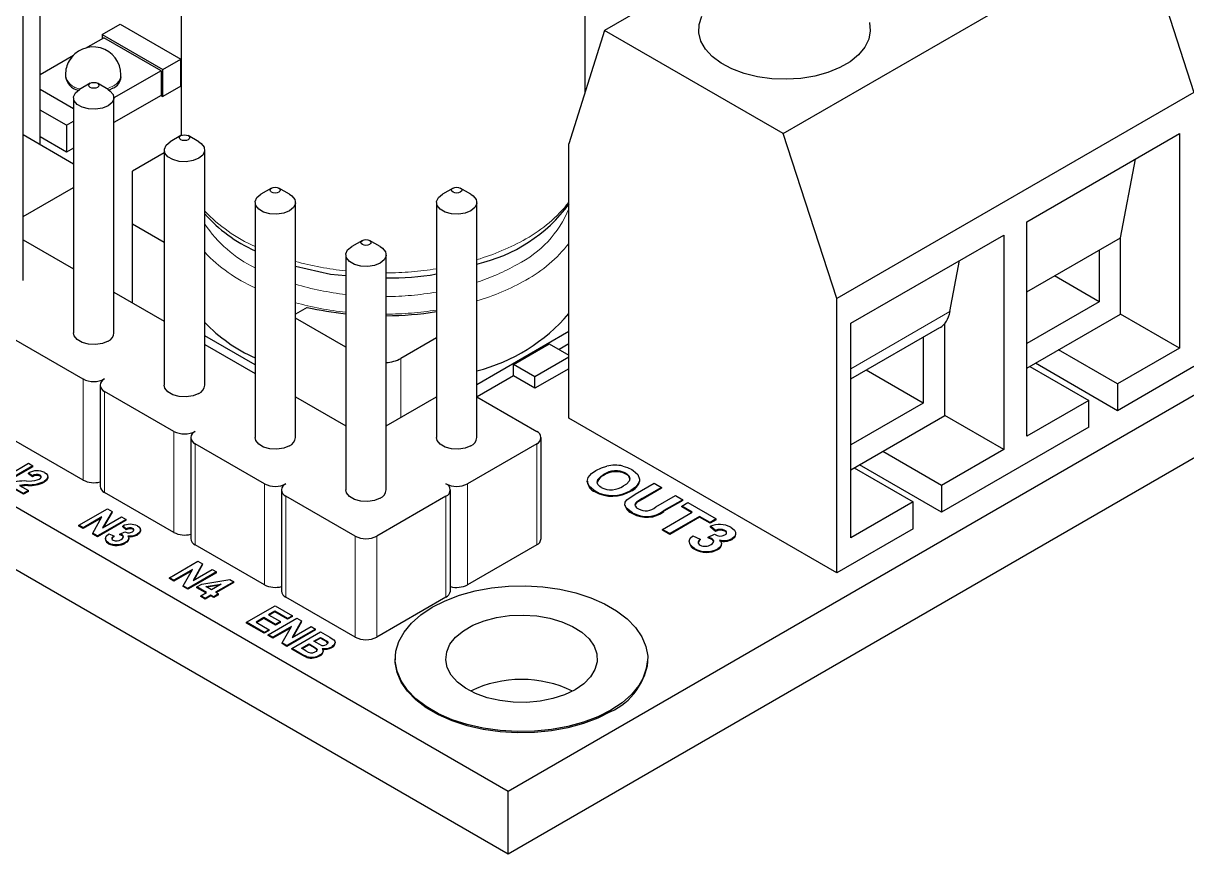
# Model space of a CAD drawing. Header units: millimetres. Extents: x 8.5 to 21.2, y 4.9 to 15.7.
# Drawn here: x 17.184 to 19.487, y 10.415 to 12.059 of the extents above; entities that cross this region are included whole.
import ezdxf

# ---------------------------------------------------------------- set-up
doc = ezdxf.new("R2010")
doc.units = ezdxf.units.MM
doc.linetypes.add('PHANTOM', pattern=[1.27, 0.635, -0.127, 0.127, -0.127, 0.127, -0.127])

msp = doc.modelspace()

# ---------------------------------------------------------------- linework, layer by layer
at = {"color": 7, "linetype": 'Continuous', "lineweight": 25}
for p, q in [((19.0415, 12.453), (18.3344, 12.0448)), ((17.496, 12.3632), (17.496, 11.8367)), ((18.296, 11.9228), (18.296, 12.3632)), ((21.2371, 12.3243), (18.1435, 10.5384)), ((17.2172, 11.8185), (17.2172, 12.3109)), ((18.1435, 10.5384), (15.1029, 12.2937)), ((18.688, 11.8407), (19.3951, 12.2489)), ((19.3951, 12.2489), (19.5011, 11.9223)), ((17.1836, 12.0154), (17.1836, 12.2227)), ((18.1435, 10.4151), (21.2371, 12.201)), ((15.1029, 12.1704), (18.1435, 10.4151)), ((17.3398, 12.0367), (17.3752, 12.0571)), ((17.3752, 12.0571), (17.4954, 11.9877)), ((17.307, 12.0095), (17.3434, 12.0305)), ((17.3398, 12.0367), (17.46, 11.9673)), ((17.3398, 12.0367), (17.3398, 12.0285)), ((17.4565, 11.9652), (17.3434, 12.0305)), ((18.3344, 12.0448), (18.2637, 11.8202)), ((18.688, 11.8407), (18.3344, 12.0448)), ((17.1836, 11.5499), (17.1836, 12.0154)), ((17.2172, 11.9577), (17.2834, 11.9959)), ((17.46, 11.9673), (17.4954, 11.9877)), ((17.4954, 11.9346), (17.4954, 11.9877)), ((17.2671, 11.9571), (17.2671, 11.953)), ((17.4565, 11.9652), (17.3632, 11.9114)), ((17.3771, 11.953), (17.3771, 11.9571)), ((17.4565, 11.9652), (17.4565, 11.9162)), ((17.46, 11.9142), (17.46, 11.9673)), ((17.3162, 11.9403), (17.295, 11.928)), ((17.3515, 11.928), (17.3303, 11.9403)), ((17.4954, 11.9346), (17.46, 11.9142)), ((17.2832, 11.8897), (17.2172, 11.9279)), ((17.2832, 11.9117), (17.2832, 11.4463)), ((17.361, 11.9305), (17.3534, 11.9269)), ((17.4565, 11.9162), (17.3632, 11.8624)), ((17.3632, 11.4463), (17.3632, 11.9117)), ((17.4565, 11.9162), (17.46, 11.9142)), ((19.5011, 11.9223), (18.794, 11.5141)), ((17.2691, 11.8571), (17.2172, 11.887)), ((17.2691, 11.8571), (17.2832, 11.8652)), ((17.2691, 11.8571), (17.2691, 11.804)), ((18.794, 11.5141), (18.688, 11.8407)), ((19.1706, 11.6661), (19.4729, 11.8406)), ((19.4729, 11.8406), (19.4729, 11.416)), ((17.2832, 11.7804), (17.1836, 11.8379)), ((17.2691, 11.804), (17.2172, 11.834)), ((17.4958, 11.8366), (17.4746, 11.8243)), ((17.5311, 11.8243), (17.5099, 11.8366)), ((18.2637, 11.2772), (18.2637, 11.8202)), ((17.2832, 11.8121), (17.2691, 11.804)), ((17.4629, 11.8028), (17.3999, 11.7665)), ((17.4629, 11.808), (17.4629, 11.3426)), ((17.5429, 11.3426), (17.5429, 11.808)), ((19.3562, 11.6344), (19.3856, 11.7903)), ((17.3999, 11.6616), (17.3999, 11.7665)), ((17.1836, 11.6767), (17.2832, 11.7342)), ((17.6754, 11.7329), (17.6542, 11.7206)), ((17.7107, 11.7206), (17.6895, 11.7329)), ((18.0346, 11.7329), (18.0134, 11.7206)), ((18.07, 11.7206), (18.0487, 11.7329)), ((17.6425, 11.7043), (17.6425, 11.2389)), ((17.7225, 11.2389), (17.7225, 11.7043)), ((18.0017, 11.7043), (18.0017, 11.2389)), ((18.0817, 11.2389), (18.0817, 11.7043)), ((17.4629, 11.6253), (17.3999, 11.6616)), ((17.3999, 11.5057), (17.3999, 11.6616)), ((19.1706, 11.2415), (19.1706, 11.6661)), ((18.8223, 11.4651), (19.1246, 11.6396)), ((19.1246, 11.6396), (19.1246, 11.215)), ((19.1706, 11.5273), (19.3562, 11.6344)), ((19.3562, 11.4834), (19.3562, 11.6344)), ((17.1836, 11.6305), (17.2832, 11.573)), ((17.855, 11.6292), (17.8338, 11.617)), ((17.8904, 11.617), (17.8691, 11.6292)), ((19.3138, 11.61), (19.3138, 11.5079)), ((17.8221, 11.6006), (17.8221, 11.1352)), ((17.9021, 11.1352), (17.9021, 11.6006)), ((19.0183, 11.4884), (19.0374, 11.5892)), ((19.3138, 11.5079), (19.2253, 11.5589)), ((17.3632, 11.5268), (17.4629, 11.4693)), ((17.7458, 11.4967), (17.7225, 11.4832)), ((18.794, 10.9711), (18.794, 11.5141)), ((19.3138, 11.5079), (19.1706, 11.4252)), ((17.8221, 11.4179), (17.7225, 11.4754)), ((19.1706, 11.3762), (19.3562, 11.4834)), ((19.4729, 11.416), (19.3562, 11.4834)), ((18.2637, 11.4487), (18.0817, 11.3436)), ((18.8223, 11.0405), (18.8223, 11.4651)), ((18.8223, 11.3549), (18.9985, 11.4567)), ((19.0079, 11.2823), (19.0079, 11.4648)), ((17.302, 11.3548), (17.1649, 11.434)), ((17.6425, 11.3828), (17.5429, 11.4403)), ((18.0017, 11.4362), (17.9314, 11.3956)), ((18.9655, 11.4376), (18.9655, 11.3068)), ((17.5429, 11.4232), (17.6425, 11.3657)), ((18.1541, 11.3838), (18.2248, 11.4246)), ((18.2248, 11.4246), (18.2637, 11.4021)), ((18.2637, 11.4242), (18.2446, 11.4132)), ((19.35, 11.3451), (19.2333, 11.4124)), ((19.4729, 11.416), (19.35, 11.3451)), ((18.1541, 11.3609), (18.1541, 11.3838)), ((18.1965, 11.3593), (18.1541, 11.3838)), ((18.2637, 11.3981), (18.1965, 11.3593)), ((19.1767, 11.3798), (19.2934, 11.3124)), ((19.35, 11.292), (19.1873, 11.3859)), ((19.5011, 11.3793), (19.35, 11.292)), ((18.1541, 11.3609), (18.082, 11.3193)), ((18.1965, 11.3364), (18.1541, 11.3609)), ((18.2637, 11.3752), (18.1965, 11.3364)), ((18.1965, 11.3364), (18.1965, 11.3593)), ((18.9655, 11.3068), (18.8522, 11.3722)), ((17.3357, 11.3426), (17.3357, 11.1425)), ((19.35, 11.3451), (19.35, 11.292)), ((17.4816, 11.2511), (17.3445, 11.3303)), ((17.7225, 11.3195), (17.8221, 11.262)), ((17.9021, 11.262), (18.0017, 11.3195)), ((18.0817, 11.3195), (18.2001, 11.2511)), ((19.2934, 11.3124), (19.1706, 11.2415)), ((19.2934, 11.2594), (19.2934, 11.3124)), ((18.9655, 11.3068), (18.8223, 11.2242)), ((18.794, 10.9711), (18.2637, 11.2772)), ((18.8223, 11.1752), (19.0079, 11.2823)), ((19.1246, 11.215), (19.0079, 11.2823)), ((19.2934, 11.2594), (19.0017, 11.091)), ((17.302, 11.1548), (17.1649, 11.234)), ((17.5153, 11.2389), (17.5153, 11.0388)), ((17.6612, 11.1474), (17.5241, 11.2266)), ((18.2001, 11.2266), (18.0629, 11.1474)), ((18.2088, 11.0388), (18.2088, 11.2389)), ((19.0017, 11.1441), (18.8851, 11.2114)), ((19.1246, 11.215), (19.0017, 11.1441)), ((17.2026, 11.1828), (17.1461, 11.1502)), ((17.2026, 11.1812), (17.1461, 11.1485)), ((17.1561, 11.166), (17.1939, 11.1879)), ((17.1939, 11.1879), (17.2026, 11.1828)), ((17.2026, 11.1812), (17.2026, 11.1828)), ((18.8285, 11.1788), (18.9452, 11.1114)), ((19.0017, 11.091), (18.8391, 11.1849)), ((17.2017, 11.163), (17.194, 11.1687)), ((17.194, 11.1671), (17.194, 11.1687)), ((17.2017, 11.1614), (17.194, 11.1671)), ((17.2017, 11.1614), (17.2017, 11.163)), ((17.2324, 11.1601), (17.2324, 11.1617)), ((18.3951, 11.1267), (18.4328, 11.1485)), ((18.4328, 11.1485), (18.4471, 11.1402)), ((17.184, 11.1283), (17.1529, 11.1462)), ((17.184, 11.1266), (17.1529, 11.1446)), ((17.1764, 11.1443), (17.194, 11.1341)), ((17.194, 11.1341), (17.184, 11.1283)), ((17.194, 11.1324), (17.184, 11.1266)), ((17.184, 11.1283), (17.184, 11.1266)), ((17.194, 11.1324), (17.194, 11.1341)), ((17.4816, 11.0511), (17.3445, 11.1303)), ((17.6949, 11.1352), (17.6949, 10.9351)), ((18.0292, 10.9351), (18.0292, 11.1352)), ((18.3786, 11.1156), (18.3951, 11.1267)), ((18.4471, 11.1402), (18.4087, 11.1181)), ((18.4471, 11.1386), (18.4087, 11.1165)), ((18.4471, 11.1402), (18.4471, 11.1386)), ((19.0017, 11.1441), (19.0017, 11.091)), ((17.8408, 11.0438), (17.7037, 11.123)), ((18.0205, 11.123), (17.8833, 11.0438)), ((18.4357, 11.1016), (18.4749, 11.1242)), ((18.4892, 11.1159), (18.452, 11.0945)), ((18.4892, 11.1143), (18.452, 11.0929)), ((18.4749, 11.1242), (18.4892, 11.1159)), ((18.4872, 11.1032), (18.4992, 11.1101)), ((18.5082, 11.0911), (18.4872, 11.1032)), ((18.4872, 11.1016), (18.4872, 11.1032)), ((18.4892, 11.1143), (18.4892, 11.1159)), ((18.4992, 11.1101), (18.5553, 11.0777)), ((18.9452, 11.1114), (18.8223, 11.0405)), ((18.9452, 11.0583), (18.9452, 11.1114)), ((17.2938, 11.0655), (17.3503, 11.0981)), ((17.3394, 11.0817), (17.3025, 11.0604)), ((17.338, 11.0793), (17.3025, 11.0588)), ((17.3211, 11.0497), (17.3394, 11.0817)), ((17.3595, 11.0928), (17.3406, 11.0601)), ((17.3406, 11.0601), (17.3784, 11.0819)), ((17.3595, 11.0912), (17.342, 11.0609)), ((17.3503, 11.0981), (17.3595, 11.0928)), ((17.3595, 11.0912), (17.3595, 11.0928)), ((17.3784, 11.0819), (17.3871, 11.0769)), ((18.4494, 11.0572), (18.5082, 11.0911)), ((18.5225, 11.0829), (18.4637, 11.049)), ((18.5225, 11.0813), (18.4637, 11.0473)), ((18.5068, 11.0903), (18.4872, 11.1016)), ((18.5434, 11.0708), (18.5225, 11.0829)), ((18.5225, 11.0813), (18.5225, 11.0829)), ((18.5434, 11.0692), (18.5225, 11.0813)), ((17.3025, 11.0604), (17.2938, 11.0655)), ((17.2938, 11.0638), (17.2938, 11.0655)), ((17.3025, 11.0588), (17.2938, 11.0638)), ((17.3025, 11.0588), (17.3025, 11.0604)), ((17.3871, 11.0769), (17.3306, 11.0442)), ((17.3871, 11.0752), (17.3306, 11.0426)), ((17.3872, 11.058), (17.3808, 11.0637)), ((17.3808, 11.0621), (17.3808, 11.0637)), ((17.3872, 11.0563), (17.3808, 11.0621)), ((17.3871, 11.0752), (17.3871, 11.0769)), ((17.3872, 11.0563), (17.3872, 11.058)), ((17.4155, 11.0549), (17.4155, 11.0566)), ((18.4637, 11.049), (18.4494, 11.0572)), ((18.4494, 11.0556), (18.4494, 11.0572)), ((18.5553, 11.0777), (18.5434, 11.0708)), ((18.5553, 11.0761), (18.5434, 11.0692)), ((18.5434, 11.0692), (18.5434, 11.0708)), ((18.5543, 11.0549), (18.5439, 11.0633)), ((18.5439, 11.0617), (18.5439, 11.0633)), ((18.5543, 11.0532), (18.5439, 11.0617)), ((18.5553, 11.0761), (18.5553, 11.0777)), ((18.9452, 11.0583), (18.794, 10.9711)), ((17.3306, 11.0442), (17.3211, 11.0497)), ((17.3211, 11.048), (17.3211, 11.0497)), ((17.3306, 11.0426), (17.3211, 11.048)), ((17.3306, 11.0426), (17.3306, 11.0442)), ((17.3464, 11.0388), (17.3464, 11.0372)), ((17.3531, 11.0485), (17.363, 11.0442)), ((17.363, 11.0442), (17.363, 11.0426)), ((17.3751, 11.0479), (17.3849, 11.0525)), ((17.3799, 11.0461), (17.3751, 11.0479)), ((17.3751, 11.0463), (17.3751, 11.0479)), ((17.3799, 11.0444), (17.3751, 11.0463)), ((17.3927, 11.0386), (17.3927, 11.0402)), ((18.4637, 11.0473), (18.4494, 11.0556)), ((18.4637, 11.0473), (18.4637, 11.049)), ((18.5092, 11.0444), (18.5239, 11.0378)), ((18.5239, 11.0378), (18.5239, 11.0362)), ((18.5398, 11.0419), (18.5523, 11.0474)), ((18.547, 11.0389), (18.5398, 11.0419)), ((18.5398, 11.0403), (18.5398, 11.0419)), ((18.547, 11.0373), (18.5398, 11.0403)), ((18.5543, 11.0532), (18.5543, 11.0549)), ((17.6612, 10.9474), (17.5241, 11.0266)), ((18.2001, 11.0266), (18.0629, 10.9474)), ((18.5661, 11.027), (18.5661, 11.0287)), ((17.4729, 10.9615), (17.5295, 10.9942)), ((17.5386, 10.9889), (17.5198, 10.9561)), ((17.5386, 10.9873), (17.5212, 10.9569)), ((17.5295, 10.9942), (17.5386, 10.9889)), ((17.5386, 10.9873), (17.5386, 10.9889)), ((17.5185, 10.9778), (17.4816, 10.9565)), ((17.5171, 10.9753), (17.4816, 10.9548)), ((17.5003, 10.9457), (17.5185, 10.9778)), ((17.5663, 10.9729), (17.5097, 10.9402)), ((17.5663, 10.9713), (17.5097, 10.9386)), ((17.5198, 10.9561), (17.5575, 10.9779)), ((17.5575, 10.9779), (17.5663, 10.9729)), ((17.5663, 10.9713), (17.5663, 10.9729)), ((17.4816, 10.9565), (17.4729, 10.9615)), ((17.4729, 10.9599), (17.4729, 10.9615)), ((17.4816, 10.9548), (17.4729, 10.9599)), ((17.4816, 10.9548), (17.4816, 10.9565)), ((17.5097, 10.9402), (17.5003, 10.9457)), ((17.5003, 10.9441), (17.5003, 10.9457)), ((17.5097, 10.9386), (17.5003, 10.9441)), ((17.5274, 10.9431), (17.5369, 10.9486)), ((17.5464, 10.9322), (17.5274, 10.9431)), ((17.5274, 10.9415), (17.5274, 10.9431)), ((17.545, 10.9314), (17.5274, 10.9415)), ((17.5369, 10.9486), (17.5929, 10.9577)), ((17.5453, 10.9438), (17.5753, 10.9488)), ((17.556, 10.9377), (17.5453, 10.9438)), ((17.5713, 10.9465), (17.5475, 10.9426)), ((17.5753, 10.9488), (17.556, 10.9377)), ((17.6004, 10.9534), (17.5645, 10.9327)), ((17.6004, 10.9518), (17.566, 10.9319)), ((17.5929, 10.9577), (17.6004, 10.9534)), ((17.6004, 10.9518), (17.6004, 10.9534)), ((17.5097, 10.9386), (17.5097, 10.9402)), ((17.5351, 10.9256), (17.5464, 10.9322)), ((17.5436, 10.9206), (17.5351, 10.9256)), ((17.5351, 10.924), (17.5351, 10.9256)), ((17.5436, 10.919), (17.5351, 10.924)), ((17.555, 10.9272), (17.5436, 10.9206)), ((17.555, 10.9256), (17.5436, 10.919)), ((17.5436, 10.919), (17.5436, 10.9206)), ((17.5608, 10.9239), (17.555, 10.9272)), ((17.555, 10.9256), (17.555, 10.9272)), ((17.5608, 10.9223), (17.555, 10.9256)), ((17.5703, 10.9294), (17.5608, 10.9239)), ((17.5703, 10.9278), (17.5608, 10.9223)), ((17.5608, 10.9223), (17.5608, 10.9239)), ((17.5645, 10.9327), (17.5703, 10.9294)), ((17.5703, 10.9278), (17.5703, 10.9294)), ((17.8408, 10.8437), (17.7037, 10.9229)), ((18.0205, 10.9229), (17.8833, 10.8437)), ((17.6255, 10.8735), (17.6821, 10.9061)), ((17.6819, 10.8952), (17.6693, 10.8879)), ((17.707, 10.8807), (17.6819, 10.8952)), ((17.6819, 10.8936), (17.6819, 10.8952)), ((17.6821, 10.9061), (17.7166, 10.8862)), ((17.6608, 10.8531), (17.6255, 10.8735)), ((17.6255, 10.8718), (17.6255, 10.8735)), ((17.6608, 10.8515), (17.6255, 10.8718)), ((17.6598, 10.8825), (17.6445, 10.8736)), ((17.6445, 10.8736), (17.6704, 10.8586)), ((17.6598, 10.8808), (17.6459, 10.8728)), ((17.6831, 10.869), (17.6598, 10.8825)), ((17.6598, 10.8808), (17.6598, 10.8825)), ((17.6831, 10.8674), (17.6598, 10.8808)), ((17.6688, 10.8485), (17.7254, 10.8812)), ((17.6693, 10.8879), (17.6927, 10.8745)), ((17.6819, 10.8936), (17.6707, 10.8871)), ((17.707, 10.8791), (17.6819, 10.8936)), ((17.6927, 10.8745), (17.6831, 10.869)), ((17.6927, 10.8729), (17.6831, 10.8674)), ((17.6927, 10.8729), (17.6927, 10.8745)), ((17.7166, 10.8862), (17.707, 10.8807)), ((17.7166, 10.8846), (17.707, 10.8791)), ((17.707, 10.8791), (17.707, 10.8807)), ((17.7345, 10.8759), (17.7157, 10.8431)), ((17.7166, 10.8846), (17.7166, 10.8862)), ((17.7345, 10.8743), (17.7171, 10.8439)), ((17.7254, 10.8812), (17.7345, 10.8759)), ((17.7345, 10.8743), (17.7345, 10.8759)), ((17.6704, 10.8586), (17.6608, 10.8531)), ((17.6704, 10.857), (17.6608, 10.8515)), ((17.6608, 10.8515), (17.6608, 10.8531)), ((17.6704, 10.857), (17.6704, 10.8586)), ((17.7144, 10.8648), (17.6775, 10.8435)), ((17.7131, 10.8623), (17.6775, 10.8418)), ((17.6831, 10.8674), (17.6831, 10.869)), ((17.6962, 10.8327), (17.7144, 10.8648)), ((17.7622, 10.8599), (17.7056, 10.8272)), ((17.7622, 10.8583), (17.7056, 10.8256)), ((17.7155, 10.8215), (17.7721, 10.8542)), ((17.7157, 10.8431), (17.7535, 10.8649)), ((17.7535, 10.8649), (17.7622, 10.8599)), ((17.7622, 10.8583), (17.7622, 10.8599)), ((17.7721, 10.8542), (17.7906, 10.8435)), ((17.6775, 10.8435), (17.6688, 10.8485)), ((17.6688, 10.8469), (17.6688, 10.8485)), ((17.6775, 10.8418), (17.6688, 10.8469)), ((17.6775, 10.8418), (17.6775, 10.8435)), ((17.7056, 10.8272), (17.6962, 10.8327)), ((17.6962, 10.8311), (17.6962, 10.8327)), ((17.7056, 10.8256), (17.6962, 10.8311)), ((17.7056, 10.8256), (17.7056, 10.8272)), ((17.7344, 10.8217), (17.7495, 10.8304)), ((17.7495, 10.8287), (17.7358, 10.8209)), ((17.7495, 10.8304), (17.7571, 10.826)), ((17.7495, 10.8304), (17.7495, 10.8287)), ((17.7571, 10.8244), (17.7495, 10.8287)), ((17.7589, 10.8358), (17.772, 10.8434)), ((17.7651, 10.8323), (17.7589, 10.8358)), ((17.772, 10.8417), (17.7603, 10.835)), ((17.772, 10.8434), (17.7774, 10.8402)), ((17.772, 10.8434), (17.772, 10.8417)), ((17.7774, 10.8386), (17.772, 10.8417)), ((17.8009, 10.8318), (17.8009, 10.8334)), ((17.7313, 10.8124), (17.7155, 10.8215)), ((17.7155, 10.8199), (17.7155, 10.8215)), ((17.7313, 10.8108), (17.7155, 10.8199)), ((17.7431, 10.8167), (17.7344, 10.8217)), ((17.7774, 10.8156), (17.7774, 10.8172)), ((17.92, 10.8011), (17.92, 10.7986)), ((18.42, 10.7986), (18.42, 10.8011)), ((18.1435, 10.4151), (18.1435, 10.5384))]:
    msp.add_line(p, q, dxfattribs=at)
at = {"color": 8, "linetype": 'PHANTOM', "lineweight": 18}
for p, q in [((17.361, 11.9346), (17.3491, 11.9294)), ((18.8223, 11.3752), (19.0183, 11.4884)), ((17.9314, 11.3956), (17.9314, 11.2789)), ((17.302, 11.1548), (17.302, 11.3548)), ((17.3445, 11.3303), (17.3445, 11.1303)), ((17.4816, 11.0511), (17.4816, 11.2511)), ((17.5241, 11.2266), (17.5241, 11.0266)), ((18.2001, 11.0266), (18.2001, 11.2266)), ((17.2168, 11.1628), (17.2168, 11.1644)), ((17.2251, 11.1504), (17.2251, 11.152)), ((18.3325, 11.1656), (18.3325, 11.164)), ((18.3765, 11.1666), (18.3765, 11.1683)), ((17.193, 11.1439), (17.193, 11.1455)), ((17.6612, 10.9474), (17.6612, 11.1474)), ((18.0629, 11.1474), (18.0629, 10.9474)), ((18.3156, 11.1315), (18.3156, 11.1331)), ((18.3863, 11.1327), (18.3863, 11.1344)), ((17.7037, 11.123), (17.7037, 10.9229)), ((18.0205, 10.9229), (18.0205, 11.123)), ((18.3975, 11.1094), (18.3975, 11.111)), ((18.4087, 11.1165), (18.4087, 11.1181)), ((18.3899, 11.0886), (18.3899, 11.0902)), ((18.452, 11.0929), (18.452, 11.0945)), ((17.4007, 11.0573), (17.4007, 11.059)), ((17.3799, 11.0444), (17.3799, 11.0461)), ((17.4092, 11.046), (17.4092, 11.0476)), ((17.8408, 10.8437), (17.8408, 11.0438)), ((17.8833, 11.0438), (17.8833, 10.8437)), ((18.547, 11.0373), (18.547, 11.0389)), ((18.5727, 11.0535), (18.5727, 11.0551)), ((18.5871, 11.0372), (18.5871, 11.0388)), ((18.5939, 11.0468), (18.5939, 11.0484)), ((17.3524, 11.0288), (17.3524, 11.0305)), ((17.386, 11.0302), (17.386, 11.0318)), ((18.5124, 11.0178), (18.5124, 11.0195)), ((18.5586, 11.0171), (18.5586, 11.0187)), ((17.7571, 10.8244), (17.7571, 10.826)), ((17.7774, 10.8386), (17.7774, 10.8402)), ((17.7313, 10.8108), (17.7313, 10.8124)), ((17.745, 10.8037), (17.745, 10.8053)), ((17.7707, 10.807), (17.7707, 10.8086)), ((17.7944, 10.8232), (17.7944, 10.8249))]:
    msp.add_line(p, q, dxfattribs=at)
at = {"color": 7, "linetype": 'Continuous', "lineweight": 25, "flags": 128}
for points in [[(18.8587, 12.0608), (18.8606, 12.0442), (18.8575, 12.0277), (18.8497, 12.0117), (18.8372, 11.9966), (18.8206, 11.983), (18.8002, 11.9713), (18.7767, 11.9617), (18.7506, 11.9545), (18.7229, 11.95), (18.6942, 11.9482), (18.6654, 11.9493), (18.6374, 11.9531), (18.6109, 11.9596), (18.5866, 11.9687), (18.5654, 11.9799), (18.5478, 11.9931), (18.5343, 12.0078), (18.5252, 12.0236), (18.521, 12.0401), (18.5216, 12.0567), (18.527, 12.073)], [(17.3162, 11.9403), (17.3194, 11.9415), (17.3232, 11.9419), (17.3271, 11.9415), (17.3303, 11.9403), (17.3325, 11.9384), (17.3332, 11.9362), (17.3325, 11.934), (17.3303, 11.9321), (17.3271, 11.9308), (17.3232, 11.9304), (17.3194, 11.9308), (17.3162, 11.9321), (17.314, 11.934), (17.3132, 11.9362), (17.314, 11.9384), (17.3162, 11.9403)], [(17.3515, 11.8954), (17.3402, 11.8908), (17.3267, 11.8887), (17.3129, 11.8894), (17.3003, 11.8928), (17.2905, 11.8984), (17.2846, 11.9057), (17.2834, 11.9137), (17.287, 11.9214), (17.295, 11.928)], [(17.3515, 11.928), (17.356, 11.9249), (17.3619, 11.9177), (17.3631, 11.9097), (17.3595, 11.9019), (17.3515, 11.8954)], [(17.5311, 11.7917), (17.5198, 11.7871), (17.5063, 11.785), (17.4925, 11.7857), (17.4799, 11.7891), (17.4701, 11.7948), (17.4642, 11.802), (17.463, 11.81), (17.4666, 11.8178), (17.4746, 11.8243)], [(17.4958, 11.8366), (17.499, 11.8378), (17.5029, 11.8383), (17.5067, 11.8378), (17.5099, 11.8366), (17.5121, 11.8347), (17.5129, 11.8325), (17.5121, 11.8303), (17.5099, 11.8284), (17.5067, 11.8272), (17.5029, 11.8267), (17.499, 11.8272), (17.4958, 11.8284), (17.4936, 11.8303), (17.4929, 11.8325), (17.4936, 11.8347), (17.4958, 11.8366)], [(17.5311, 11.8243), (17.5356, 11.8212), (17.5415, 11.814), (17.5427, 11.806), (17.5391, 11.7982), (17.5311, 11.7917)], [(17.6754, 11.7329), (17.6786, 11.7341), (17.6825, 11.7346), (17.6863, 11.7341), (17.6895, 11.7329), (17.6917, 11.731), (17.6925, 11.7288), (17.6917, 11.7266), (17.6895, 11.7247), (17.6863, 11.7235), (17.6825, 11.723), (17.6786, 11.7235), (17.6754, 11.7247), (17.6732, 11.7266), (17.6725, 11.7288), (17.6732, 11.731), (17.6754, 11.7329)], [(18.0346, 11.7329), (18.0378, 11.7341), (18.0417, 11.7346), (18.0455, 11.7341), (18.0487, 11.7329), (18.0509, 11.731), (18.0517, 11.7288), (18.0509, 11.7266), (18.0487, 11.7247), (18.0455, 11.7235), (18.0417, 11.723), (18.0378, 11.7235), (18.0346, 11.7247), (18.0324, 11.7266), (18.0317, 11.7288), (18.0324, 11.731), (18.0346, 11.7329)], [(17.7107, 11.688), (17.6994, 11.6834), (17.6859, 11.6813), (17.6721, 11.682), (17.6595, 11.6854), (17.6497, 11.6911), (17.6438, 11.6983), (17.6426, 11.7063), (17.6462, 11.7141), (17.6542, 11.7206)], [(17.7107, 11.7206), (17.7152, 11.7176), (17.7211, 11.7103), (17.7223, 11.7023), (17.7187, 11.6946), (17.7107, 11.688)], [(18.07, 11.688), (18.0586, 11.6834), (18.0452, 11.6813), (18.0313, 11.682), (18.0187, 11.6854), (18.0089, 11.6911), (18.003, 11.6983), (18.0018, 11.7063), (18.0054, 11.7141), (18.0134, 11.7206)], [(18.07, 11.7206), (18.0744, 11.7176), (18.0803, 11.7103), (18.0815, 11.7023), (18.0779, 11.6946), (18.07, 11.688)], [(17.8903, 11.5843), (17.879, 11.5797), (17.8655, 11.5776), (17.8517, 11.5783), (17.8391, 11.5817), (17.8293, 11.5874), (17.8234, 11.5947), (17.8222, 11.6026), (17.8258, 11.6104), (17.8338, 11.617)], [(17.855, 11.6292), (17.8582, 11.6305), (17.8621, 11.6309), (17.8659, 11.6305), (17.8691, 11.6292), (17.8713, 11.6273), (17.8721, 11.6251), (17.8713, 11.6229), (17.8691, 11.621), (17.8659, 11.6198), (17.8621, 11.6194), (17.8582, 11.6198), (17.855, 11.621), (17.8528, 11.6229), (17.8521, 11.6251), (17.8528, 11.6273), (17.855, 11.6292)], [(17.8904, 11.617), (17.8948, 11.6139), (17.9007, 11.6066), (17.9019, 11.5986), (17.8983, 11.5909), (17.8903, 11.5843)], [(17.7225, 11.5781), (17.7918, 11.5624), (17.8221, 11.5595)], [(17.3515, 11.4299), (17.3402, 11.4253), (17.3267, 11.4232), (17.3129, 11.4239), (17.3003, 11.4273), (17.2905, 11.433), (17.2846, 11.4403), (17.2832, 11.4463)], [(17.5311, 11.3262), (17.5198, 11.3216), (17.5063, 11.3196), (17.4925, 11.3203), (17.4799, 11.3237), (17.4701, 11.3293), (17.4642, 11.3366), (17.4629, 11.3426)], [(17.7107, 11.2226), (17.6994, 11.218), (17.6859, 11.2159), (17.6721, 11.2166), (17.6595, 11.22), (17.6497, 11.2256), (17.6438, 11.2329), (17.6425, 11.2389)], [(18.07, 11.2226), (18.0586, 11.218), (18.0452, 11.2159), (18.0313, 11.2166), (18.0187, 11.22), (18.0089, 11.2256), (18.003, 11.2329), (18.0017, 11.2389)], [(18.3156, 11.1331), (18.3129, 11.1348), (18.3039, 11.1426), (18.3002, 11.1517), (18.302, 11.16), (18.3083, 11.1675), (18.3173, 11.1738)], [(18.3173, 11.1738), (18.3281, 11.1791), (18.3387, 11.1824)], [(18.3705, 11.1826), (18.3797, 11.1797), (18.3885, 11.1754)], [(18.3885, 11.1754), (18.3913, 11.1737), (18.4001, 11.1659), (18.4038, 11.1567), (18.4035, 11.1526), (18.3993, 11.1446), (18.3956, 11.1409), (18.3863, 11.1344)], [(17.1902, 11.1528), (17.2006, 11.1533), (17.2065, 11.1538)], [(17.2065, 11.1538), (17.2114, 11.155), (17.2153, 11.1567)], [(17.2153, 11.1567), (17.2179, 11.1585), (17.2191, 11.1601), (17.2193, 11.1616), (17.2185, 11.1631), (17.2171, 11.1643), (17.2168, 11.1644)], [(17.226, 11.1695), (17.2287, 11.1678), (17.2318, 11.1642), (17.2323, 11.1604), (17.2299, 11.1558), (17.2251, 11.152)], [(17.2321, 11.1601), (17.2323, 11.1588), (17.2299, 11.1541), (17.2251, 11.1504)], [(18.3278, 11.1401), (18.3251, 11.1419), (18.3213, 11.146), (18.3198, 11.1509), (18.3212, 11.1558), (18.3268, 11.1618), (18.3325, 11.1656)], [(18.3765, 11.1683), (18.3792, 11.1665), (18.3832, 11.1625), (18.3847, 11.1574), (18.3833, 11.1527), (18.3776, 11.1468), (18.3719, 11.1431)], [(17.8903, 11.1189), (17.879, 11.1143), (17.8655, 11.1122), (17.8517, 11.1129), (17.8391, 11.1163), (17.8293, 11.122), (17.8234, 11.1292), (17.8221, 11.1352)], [(18.3899, 11.0902), (18.3872, 11.0919), (18.3777, 11.0994), (18.3748, 11.1051), (18.3754, 11.1111), (18.3786, 11.1156)], [(18.3975, 11.111), (18.3957, 11.1089), (18.3947, 11.1059), (18.3955, 11.1028), (18.398, 11.1), (18.4017, 11.0975)], [(18.3975, 11.1094), (18.3957, 11.1073), (18.3947, 11.1043), (18.3948, 11.1041)], [(18.4087, 11.1181), (18.4014, 11.1137), (18.3975, 11.111)], [(18.4087, 11.1165), (18.4014, 11.1121), (18.3975, 11.1094)], [(17.3996, 11.0524), (17.402, 11.0543), (17.4027, 11.0556), (17.4026, 11.0571), (17.4016, 11.0583), (17.4007, 11.059)], [(17.4099, 11.0639), (17.4125, 11.0622), (17.415, 11.059), (17.4155, 11.0557), (17.4135, 11.0511), (17.4092, 11.0476)], [(18.5842, 11.0614), (18.5916, 11.0553), (18.5934, 11.0519), (18.5939, 11.0484)], [(17.3524, 11.0305), (17.3499, 11.0322), (17.3471, 11.0357), (17.3464, 11.0394), (17.3479, 11.0434), (17.3531, 11.0485)], [(17.363, 11.0442), (17.3607, 11.0423), (17.3593, 11.0401), (17.3592, 11.0383), (17.3599, 11.0369), (17.3614, 11.0357)], [(17.3774, 11.0374), (17.3799, 11.0391), (17.3817, 11.0412), (17.3821, 11.0432), (17.3816, 11.0446), (17.3802, 11.0459), (17.3799, 11.0461)], [(17.3906, 11.0446), (17.3922, 11.0425), (17.3926, 11.0395), (17.3915, 11.0365), (17.3885, 11.0334), (17.386, 11.0318)], [(17.3925, 11.0386), (17.3926, 11.0378), (17.3915, 11.0349), (17.3885, 11.0318), (17.386, 11.0302)], [(17.4154, 11.0549), (17.4155, 11.054), (17.4135, 11.0495), (17.4092, 11.046)], [(18.5124, 11.0195), (18.5097, 11.0212), (18.5037, 11.0272), (18.502, 11.0337), (18.5042, 11.0396), (18.5092, 11.0444)], [(18.5239, 11.0378), (18.5217, 11.0359), (18.5198, 11.0326), (18.5199, 11.0299), (18.5216, 11.0275), (18.5236, 11.026)], [(18.5239, 11.0362), (18.5217, 11.0342), (18.5199, 11.0312)], [(18.5453, 11.0271), (18.5479, 11.0289), (18.5502, 11.0318), (18.5505, 11.0348), (18.5491, 11.0374), (18.547, 11.0389)], [(18.5504, 11.0321), (18.5505, 11.0332), (18.5491, 11.0358), (18.547, 11.0373)], [(18.5621, 11.0361), (18.564, 11.0341), (18.566, 11.0297), (18.5653, 11.0253), (18.5622, 11.0212), (18.5586, 11.0187)], [(18.5727, 11.0462), (18.5751, 11.048), (18.5761, 11.0498), (18.576, 11.0517), (18.5749, 11.0535), (18.5727, 11.0551)], [(18.5939, 11.0484), (18.5921, 11.0431), (18.5871, 11.0388)], [(18.5939, 11.0468), (18.5921, 11.0415), (18.5871, 11.0372)], [(18.3468, 10.699), (18.3211, 10.6861), (18.2925, 10.6753), (18.2617, 10.6668), (18.2292, 10.6608), (18.1956, 10.6575), (18.1615, 10.6568), (18.1275, 10.6588), (18.0944, 10.6635), (18.0626, 10.6707), (18.0329, 10.6804), (18.0057, 10.6923), (17.9816, 10.7062), (17.961, 10.7219), (17.9442, 10.7391), (17.9317, 10.7574), (17.9236, 10.7765), (17.9202, 10.7961), (17.9213, 10.8158), (17.9271, 10.8352), (17.9374, 10.854), (17.9521, 10.8718), (17.9708, 10.8883), (17.9932, 10.9031), (18.0189, 10.916), (18.0475, 10.9269), (18.0783, 10.9353), (18.1108, 10.9413), (18.1444, 10.9446), (18.1785, 10.9453), (18.2125, 10.9433), (18.2456, 10.9386), (18.2774, 10.9314), (18.3071, 10.9217), (18.3343, 10.9098), (18.3584, 10.8959), (18.3791, 10.8802), (18.3958, 10.863), (18.4083, 10.8447), (18.4164, 10.8256), (18.4199, 10.806), (18.4187, 10.7863), (18.4129, 10.7669), (18.4026, 10.7481), (18.3879, 10.7303), (18.3692, 10.7138), (18.3468, 10.699)], [(18.2761, 10.7398), (18.2554, 10.7299), (18.232, 10.7222), (18.2067, 10.7171), (18.1801, 10.7147), (18.1532, 10.715), (18.1269, 10.7181), (18.1019, 10.7239), (18.0791, 10.7322), (18.0593, 10.7426), (18.043, 10.755), (18.0308, 10.7688), (18.0231, 10.7837), (18.02, 10.7991), (18.0219, 10.8146), (18.0284, 10.8297), (18.0395, 10.8438), (18.0549, 10.8565), (18.0739, 10.8675), (18.096, 10.8764), (18.1205, 10.8828), (18.1465, 10.8866), (18.1734, 10.8876), (18.2001, 10.8859), (18.2259, 10.8814), (18.2498, 10.8744), (18.2712, 10.865), (18.2894, 10.8535), (18.3037, 10.8404), (18.3137, 10.826), (18.3191, 10.8107), (18.3197, 10.7952), (18.3155, 10.7799), (18.3066, 10.7652), (18.2933, 10.7517), (18.2761, 10.7398)], [(17.7571, 10.826), (17.7599, 10.8243), (17.7646, 10.8206), (17.7652, 10.8189), (17.7647, 10.8172), (17.7633, 10.8156), (17.7617, 10.8145)], [(17.7722, 10.8284), (17.7696, 10.8297), (17.7651, 10.8323)], [(17.7774, 10.8402), (17.7802, 10.8386), (17.785, 10.8356), (17.7863, 10.8344), (17.7868, 10.8332), (17.7865, 10.8317), (17.7853, 10.8303), (17.7837, 10.8292)], [(17.7906, 10.8435), (17.7934, 10.8418), (17.7983, 10.8383), (17.8004, 10.8356), (17.8008, 10.8326), (17.7991, 10.8287), (17.7952, 10.8253), (17.7944, 10.8249)], [(17.745, 10.8053), (17.7399, 10.8077), (17.7313, 10.8124)], [(17.745, 10.8037), (17.7399, 10.806), (17.7313, 10.8108)], [(17.765, 10.8178), (17.765, 10.8183), (17.7639, 10.8198), (17.7571, 10.8244)], [(17.7756, 10.8215), (17.777, 10.8194), (17.7773, 10.816), (17.7758, 10.8128), (17.7725, 10.8097), (17.7707, 10.8086)], [(18.3468, 10.6966), (18.3211, 10.6836), (18.2925, 10.6728), (18.2617, 10.6643), (18.2292, 10.6584), (18.1956, 10.655), (18.1615, 10.6544), (18.1275, 10.6564), (18.0944, 10.661), (18.0626, 10.6683), (18.0329, 10.6779), (18.0057, 10.6898), (17.9816, 10.7038), (17.961, 10.7194), (17.9442, 10.7366), (17.9317, 10.7549), (17.9236, 10.7741), (17.9202, 10.7937), (17.92, 10.7986)]]:
    msp.add_lwpolyline(points, dxfattribs=at)
at = {"color": 7, "linetype": 'Continuous', "lineweight": 25}
for centre, radius, start, end in [((17.3221, 11.9574), 0.0548, 359.667, 150.226), ((17.3163, 11.9592), 0.0489, 148.702, 182.4188), ((17.3004, 11.9591), 0.0338, 190.455, 256.1944), ((17.3503, 11.9552), 0.027, 293.5055, 355.1744), ((18.012, 11.8897), 0.3151, 282.7698, 323.2726), ((17.7568, 11.8689), 0.2841, 221.1396, 246.2612), ((17.9179, 12.0164), 0.4613, 268.0272, 280.4581), ((17.891, 12.1325), 0.6522, 257.1379, 263.9361), ((17.8963, 12.1658), 0.6858, 270.4775, 278.8346), ((17.992, 11.717), 0.3577, 284.5177, 319.4262), ((17.772, 11.6864), 0.3174, 223.7738, 245.9046), ((17.3443, 11.4475), 0.019, 292.4764, 356.2034), ((17.8981, 11.4576), 0.0703, 273.2086, 298.2154), ((17.3232, 11.3958), 0.0461, 242.6097, 297.3903), ((17.3491, 11.3426), 0.0131, 110.7834, 249.2166), ((17.5239, 11.3438), 0.019, 292.4764, 356.2034), ((17.5029, 11.2921), 0.0461, 242.6097, 297.3903), ((17.5287, 11.2389), 0.0131, 110.7834, 249.2166), ((18.1954, 11.2389), 0.0131, 290.7834, 69.2166), ((17.7035, 11.2401), 0.019, 292.4764, 356.2034), ((18.0627, 11.2401), 0.019, 292.4764, 356.2034), ((17.2107, 11.1393), 0.0339, 63.0853, 119.6402), ((18.3568, 11.129), 0.044, 63.4068, 123.5566), ((18.3568, 11.1278), 0.0435, 63.087, 123.8764), ((18.355, 11.1089), 0.0753, 78.1467, 102.526), ((17.185, 11.0729), 0.0801, 86.2414, 113.6292), ((17.1954, 11.216), 0.0705, 268.0506, 294.8998), ((17.1954, 11.2144), 0.0705, 268.0506, 294.8998), ((17.2105, 11.1506), 0.0152, 65.2781, 125.4593), ((17.2105, 11.149), 0.0152, 65.2781, 125.4593), ((17.2155, 11.1593), 0.00372, 2.9296, 68.8467), ((17.3234, 11.1969), 0.0473, 243.0837, 284.9794), ((18.3229, 11.1524), 0.0222, 179.9718, 250.8719), ((18.341, 11.1438), 0.0219, 112.7769, 161.5814), ((18.3714, 11.1544), 0.0133, 12.0199, 67.1944), ((18.3772, 11.1582), 0.027, 289.6868, 348.5417), ((17.1937, 11.0251), 0.1204, 90.3211, 98.2609), ((17.1943, 11.0076), 0.1362, 90.5238, 96.5952), ((17.3507, 11.144), 0.0151, 185.6948, 245.6253), ((17.6825, 11.1884), 0.0461, 242.6097, 297.3903), ((17.7083, 11.1352), 0.0131, 110.7834, 249.2166), ((17.8831, 11.1365), 0.019, 292.4764, 356.2034), ((18.0417, 11.1884), 0.0461, 242.6097, 297.3903), ((18.0158, 11.1352), 0.0131, 290.7834, 69.2166), ((18.3498, 11.1949), 0.0706, 241.024, 301.0446), ((18.3498, 11.1933), 0.0706, 241.024, 301.0446), ((18.3473, 11.18), 0.0444, 243.923, 303.6677), ((18.3971, 11.1105), 0.023, 195.4909, 251.8751), ((18.4179, 11.1373), 0.0548, 239.3511, 308.5608), ((18.4179, 11.1357), 0.0548, 239.3511, 308.5608), ((18.4159, 11.1229), 0.0291, 240.815, 312.9352), ((17.3956, 11.0346), 0.0326, 63.9322, 116.9685), ((17.3949, 11.0452), 0.0149, 67.3536, 121.0899), ((17.3949, 11.0436), 0.0149, 67.3536, 121.0899), ((17.3996, 11.0544), 0.00311, 359.503, 69.0565), ((18.5621, 11.0212), 0.0458, 61.1481, 113.3729), ((18.5638, 11.0366), 0.0206, 64.3548, 117.391), ((17.3563, 11.0378), 0.00976, 183.6251, 246.9355), ((17.3653, 11.0369), 0.00616, 112.4762, 175.1585), ((17.3678, 11.0513), 0.0169, 247.4301, 304.3734), ((17.3787, 11.0414), 0.0033, 357.794, 68.5393), ((17.3923, 11.0646), 0.0142, 238.5916, 269.5757), ((17.3954, 11.074), 0.0298, 260.7405, 297.4885), ((17.3954, 11.0724), 0.0298, 260.7405, 297.4885), ((17.3923, 11.0648), 0.0144, 269.5352, 300.4731), ((17.5031, 11.0933), 0.0473, 243.0837, 284.9794), ((17.5303, 11.0403), 0.0151, 185.6948, 245.6253), ((17.8621, 11.0847), 0.0461, 242.6097, 297.3903), ((18.1938, 11.0403), 0.0151, 294.3747, 354.3052), ((18.5635, 11.0637), 0.0198, 235.4389, 297.5695), ((18.5638, 11.0349), 0.0206, 64.3548, 117.391), ((18.5708, 11.0725), 0.0374, 256.4495, 295.765), ((18.5708, 11.0708), 0.0374, 256.4495, 295.765), ((18.5712, 11.0489), 0.00486, 1.5647, 72.4899), ((17.368, 11.0625), 0.0356, 244.1237, 300.4002), ((17.368, 11.0608), 0.0356, 244.1237, 300.4002), ((18.5191, 11.0334), 0.0169, 190.9948, 246.7372), ((18.5362, 11.0612), 0.048, 240.3616, 297.7838), ((18.5362, 11.0596), 0.048, 240.3616, 297.7838), ((18.5335, 11.0461), 0.0224, 243.7782, 301.8123), ((18.5544, 11.0278), 0.0115, 291.4589, 356.0722), ((17.6827, 10.9896), 0.0473, 243.0837, 284.9794), ((18.0416, 10.9887), 0.0465, 254.6358, 297.3011), ((17.7099, 10.9366), 0.0151, 185.6948, 245.6253), ((18.0142, 10.9366), 0.0151, 294.3747, 354.3052), ((17.7771, 10.8403), 0.0129, 247.3166, 300.7497), ((17.7716, 10.8213), 0.0182, 34.0094, 71.4929), ((17.7908, 10.8325), 0.00996, 291.4068, 356.0853), ((17.8621, 10.8847), 0.0461, 242.6097, 297.3903), ((17.7541, 10.8303), 0.0175, 231.0526, 295.6512), ((17.7541, 10.8362), 0.0322, 253.5873, 300.9713), ((17.7541, 10.8346), 0.0322, 253.5873, 300.9713), ((17.7675, 10.8161), 0.00971, 289.3883, 356.7887), ((17.7803, 10.8502), 0.029, 260.8156, 299.1667), ((17.7803, 10.8486), 0.029, 260.8156, 299.1667), ((18.2951, 10.8109), 0.1255, 294.3044, 354.3755), ((18.17, 10.528), 0.2321, 64.2397, 115.7603)]:
    msp.add_arc(centre, radius, start, end, dxfattribs=at)
at = {"color": 8, "linetype": 'PHANTOM', "lineweight": 18}
for centre, radius, start, end in [((17.3007, 11.9627), 0.034, 189.6054, 263.0454), ((17.3505, 11.9592), 0.0267, 293.1898, 355.4986), ((18.048, 11.8718), 0.2728, 298.6658, 322.2554), ((17.772, 11.9068), 0.3174, 223.7738, 245.9046), ((18.0654, 11.773), 0.2143, 296.556, 337.7582), ((17.756, 11.8059), 0.2574, 214.1011, 243.8317), ((17.9497, 12.037), 0.465, 286.4824, 299.5194), ((18.048, 11.7901), 0.2728, 298.6658, 322.2554), ((17.772, 11.8252), 0.3174, 223.7738, 245.9046), ((17.8886, 12.1918), 0.6266, 254.6231, 263.904), ((17.8966, 12.2417), 0.6769, 270.4591, 278.9259), ((17.9486, 11.9562), 0.4309, 287.9829, 299.5531), ((17.8871, 12.0951), 0.5766, 253.4079, 263.5227), ((17.9497, 11.9554), 0.465, 286.4824, 299.5194), ((17.8968, 12.1496), 0.6316, 270.4764, 279.5566), ((17.8886, 12.1101), 0.6266, 254.6231, 263.904), ((17.8966, 12.16), 0.6769, 270.4591, 278.9259)]:
    msp.add_arc(centre, radius, start, end, dxfattribs=at)
at = {"color": 7, "linetype": 'Continuous', "lineweight": 25}
msp.add_ellipse((18.9759, 11.5129), major_axis=(-0.0151, 0.0593), ratio=0.691287, start_param=3.333481, end_param=4.11896, dxfattribs=at)

doc.saveas('drawing.dxf')
